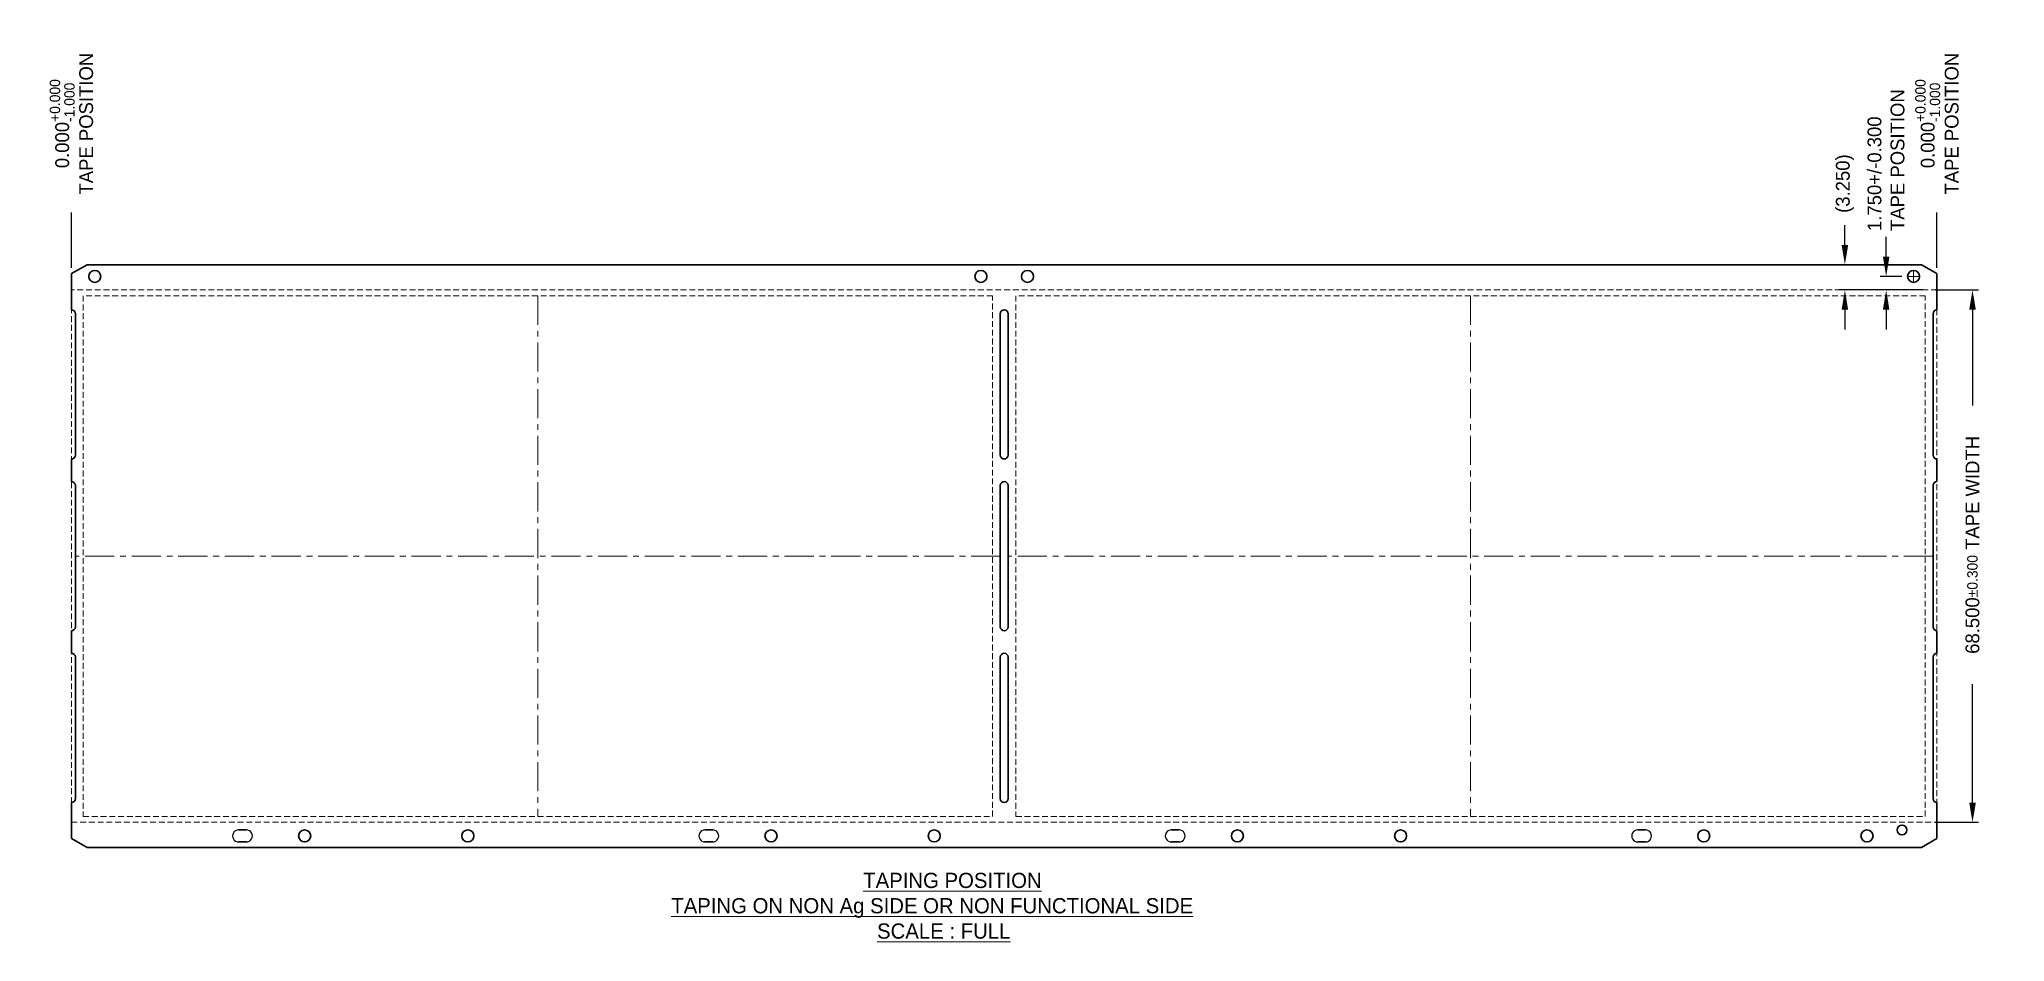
# Model space of a CAD drawing. Extents: x -375 to -123, y -288 to -172.
import ezdxf

# ---------------------------------------------------------------- set-up
doc = ezdxf.new("R2010")
doc.units = 0
doc.header["$LTSCALE"] = 3
doc.header["$MEASUREMENT"] = 0
doc.linetypes.add('CENTER', pattern=[2, 1.25, -0.25, 0.25, -0.25])
doc.linetypes.add('HIDDEN', pattern=[0.375, 0.25, -0.125])
doc.layers.add('5', color=90, linetype='Continuous')
for name, color, linetype, lineweight in [('CLIN', 1, 'CENTER', 15), ('DIM', 4, 'Continuous', 13), ('HIDN', 6, 'HIDDEN', 15), ('OBJ', 3, 'Continuous', 30), ('TAPE', 2, 'HIDDEN', 15), ('TEXT', 2, 'Continuous', 20)]:
    doc.layers.add(name, color=color, linetype=linetype, lineweight=lineweight)
doc.dimstyles.new('3DEC X 1', dxfattribs={"dimtxt": 1.778, "dimasz": 2.54, "dimexe": 0.762, "dimexo": 0.762, "dimgap": 0.762, "dimtad": 0, "dimdec": 3, "dimzin": 0, "dimdsep": 46, "dimtxsty": 'Standard', "dimcen": 0, "dimadec": 0, "dimazin": 0, "dimtfac": 1, "dimtdec": 3, "dimtofl": 0, "dimtmove": 0, "dimatfit": 3, "dimfxl": 1, "dimtolj": 1, "dimtzin": 0, "dimarcsym": 0})

# ---------------------------------------------------------------- blocks, each defined once
blk = doc.blocks.new('*D0')
at = {"layer": 'Defpoints', "color": 0, "transparency": 16777216}
for p in [(-103.15, -287.71), (-103.15, -295.58), (-103.15, -295.58)]:
    blk.add_point(p, dxfattribs=at)
at = {"layer": 'DIM', "color": 0, "lineweight": -2, "transparency": 16777216}
blk.add_line((-103.15, -294.82), (-103.15, -287.71), dxfattribs=at)
at = {"layer": 'DIM', "color": 0, "transparency": 16777216, "insert": (-103.15, -276.28), "char_height": 1.778, "attachment_point": 5, "rotation": 90}
blk.add_mtext('\\A1;0.000{\\H1.333500;\\S+0.000^ -1.000;} \\PTAPE POSITION', dxfattribs=at)
blk = doc.blocks.new('*D1')
at = {"layer": 'Defpoints', "color": 0, "transparency": 16777216}
for p in [(136.85, -287.71), (136.85, -295.58), (136.85, -295.58)]:
    blk.add_point(p, dxfattribs=at)
at = {"layer": 'DIM', "color": 0, "lineweight": -2, "transparency": 16777216}
blk.add_line((136.85, -294.82), (136.85, -287.71), dxfattribs=at)
at = {"layer": 'DIM', "color": 0, "transparency": 16777216, "insert": (136.85, -276.28), "char_height": 1.778, "attachment_point": 5, "rotation": 90}
blk.add_mtext('\\A1;0.000{\\H1.333500;\\S+0.000^ -1.000;} \\PTAPE POSITION', dxfattribs=at)
blk = doc.blocks.new('*D2')
at = {"layer": 'Defpoints', "color": 0, "transparency": 16777216}
for p in [(130.31, -295.93), (133.07, -295.93), (135.85, -297.68)]:
    blk.add_point(p, dxfattribs=at)
at = {"layer": 'DIM', "color": 0, "lineweight": -2, "transparency": 16777216}
for p, q in [((130.31, -293.39), (130.31, -290.85)), ((132.31, -295.93), (129.55, -295.93)), ((135.08, -297.68), (129.55, -297.68)), ((130.31, -300.22), (130.31, -302.76))]:
    blk.add_line(p, q, dxfattribs=at)
at = {"layer": 'DIM', "color": 0, "transparency": 16777216}
for points in [[(129.89, -293.39), (130.73, -293.39), (130.31, -295.93)], [(130.73, -300.22), (129.89, -300.22), (130.31, -297.68)]]:
    blk.add_solid(points, dxfattribs=at)
at = {"layer": 'DIM', "color": 0, "transparency": 16777216, "insert": (132.68, -290.09), "char_height": 1.778, "attachment_point": 7, "rotation": 90}
blk.add_mtext('\\A1;\\A1;1.750+/-0.300\\PTAPE POSITION', dxfattribs=at)
blk = doc.blocks.new('*D3')
at = {"layer": 'Defpoints', "color": 0, "transparency": 16777216}
for p in [(134.85, -294.43), (125, -297.68), (135.85, -297.68)]:
    blk.add_point(p, dxfattribs=at)
at = {"layer": 'DIM', "color": 0, "lineweight": -2, "transparency": 16777216}
for p, q in [((125, -291.89), (125, -289.35)), ((134.08, -294.43), (124.24, -294.43)), ((135.08, -297.68), (124.24, -297.68)), ((125, -300.22), (125, -302.76))]:
    blk.add_line(p, q, dxfattribs=at)
at = {"layer": 'DIM', "color": 0, "transparency": 16777216}
for points in [[(124.58, -291.89), (125.42, -291.89), (125, -294.43)], [(125.42, -300.22), (124.58, -300.22), (125, -297.68)]]:
    blk.add_solid(points, dxfattribs=at)
at = {"layer": 'DIM', "color": 0, "transparency": 16777216, "insert": (125, -283.99), "char_height": 1.778, "attachment_point": 5, "rotation": 90}
blk.add_mtext('\\A1;(3.250)', dxfattribs=at)
blk = doc.blocks.new('*D4')
at = {"layer": 'Defpoints', "color": 0, "transparency": 16777216}
for p in [(135.85, -297.68), (141.42, -297.68), (135.85, -366.18)]:
    blk.add_point(p, dxfattribs=at)
at = {"layer": 'DIM', "color": 0, "lineweight": -2, "transparency": 16777216}
for p, q in [((136.61, -297.68), (142.19, -297.68)), ((141.42, -300.22), (141.42, -312.56)), ((141.42, -363.64), (141.42, -348.39)), ((136.61, -366.18), (142.19, -366.18))]:
    blk.add_line(p, q, dxfattribs=at)
at = {"layer": 'DIM', "color": 0, "transparency": 16777216}
for points in [[(141.85, -300.22), (141, -300.22), (141.42, -297.68)], [(141, -363.64), (141.85, -363.64), (141.42, -366.18)]]:
    blk.add_solid(points, dxfattribs=at)
at = {"layer": 'DIM', "color": 0, "transparency": 16777216, "insert": (141.42, -330.48), "char_height": 1.778, "attachment_point": 5, "rotation": 90}
blk.add_mtext('\\A1;68.500{\\H1.333500;%%p0.300} TAPE WIDTH', dxfattribs=at)

msp = doc.modelspace()

# ---------------------------------------------------------------- linework, layer by layer
at = {"layer": '5'}
for centre, start, end in [((-349.8376, -274.7533), 89.988554, 270.011446), ((-348.8373, -274.7533), 269.988554, 90.011446), ((-289.8376, -274.7533), 89.988554, 270.011446), ((-288.8373, -274.7533), 269.988554, 90.011446), ((-229.8376, -274.7533), 89.988554, 270.011446), ((-228.8373, -274.7533), 269.988554, 90.011446), ((-169.8376, -274.7533), 89.988554, 270.011446), ((-168.8373, -274.7533), 269.988554, 90.011446)]:
    msp.add_arc(centre, 0.7749, start, end, dxfattribs=at)
at = {"layer": 'CLIN'}
for p, q in [((-134.338, -201.9783), (-134.338, -203.5283)), ((-133.563, -202.7533), (-135.113, -202.7533)), ((-311.338, -205.2533), (-311.338, -272.2533)), ((-191.338, -205.2533), (-191.338, -272.2533)), ((-251.838, -238.7533), (-370.838, -238.7533)), ((-131.838, -238.7533), (-250.838, -238.7533))]:
    msp.add_line(p, q, dxfattribs=at)
at = {"layer": 'HIDN'}
for points in [[(-252.838, -205.2533), (-369.838, -205.2533), (-369.838, -272.2533), (-252.838, -272.2533)], [(-132.838, -205.2533), (-249.838, -205.2533), (-249.838, -272.2533), (-132.838, -272.2533)]]:
    msp.add_lwpolyline(points, close=True, dxfattribs=at)
at = {"layer": 'OBJ'}
for p, q in [((-369.338, -201.2533), (-371.338, -202.4033)), ((-133.338, -201.2533), (-369.338, -201.2533)), ((-133.338, -201.2533), (-131.338, -202.4033)), ((-371.338, -207.0533), (-371.338, -202.4033)), ((-131.338, -207.0533), (-131.338, -202.4033)), ((-371.338, -207.0533), (-371.338, -207.0533)), ((-131.338, -207.0533), (-131.338, -207.0533)), ((-370.838, -225.7533), (-370.838, -207.5533)), ((-131.838, -225.7533), (-131.838, -207.5533)), ((-371.338, -229.1533), (-371.338, -226.2533)), ((-371.338, -226.2533), (-371.338, -226.2533)), ((-131.338, -229.1533), (-131.338, -226.2533)), ((-131.338, -226.2533), (-131.338, -226.2533)), ((-371.338, -229.1533), (-371.338, -229.1533)), ((-370.838, -247.8533), (-370.838, -229.6533)), ((-131.838, -247.8533), (-131.838, -229.6533)), ((-131.338, -229.1533), (-131.338, -229.1533)), ((-371.338, -251.2533), (-371.338, -248.3533)), ((-371.338, -248.3533), (-371.338, -248.3533)), ((-131.338, -251.2533), (-131.338, -248.3533)), ((-131.338, -248.3533), (-131.338, -248.3533)), ((-371.338, -251.2533), (-371.338, -251.2533)), ((-370.838, -269.9533), (-370.838, -251.7533)), ((-131.838, -269.9533), (-131.838, -251.7533)), ((-131.338, -251.2533), (-131.338, -251.2533)), ((-371.338, -270.4533), (-371.338, -270.4533)), ((-371.338, -275.1033), (-371.338, -270.4533)), ((-131.338, -270.4533), (-131.338, -270.4533)), ((-131.338, -275.1033), (-131.338, -270.4533)), ((-371.338, -275.1033), (-369.338, -276.2533)), ((-349.8375, -273.9783), (-348.8375, -273.9784)), ((-349.8375, -275.5283), (-348.8375, -275.5282)), ((-289.8375, -273.9783), (-288.8375, -273.9784)), ((-289.8375, -275.5283), (-288.8375, -275.5282)), ((-229.8375, -273.9783), (-228.8375, -273.9784)), ((-229.8375, -275.5283), (-228.8375, -275.5282)), ((-169.8375, -273.9783), (-168.8375, -273.9784)), ((-169.8375, -275.5283), (-168.8375, -275.5282)), ((-131.338, -275.1033), (-133.338, -276.2533)), ((-133.338, -276.2533), (-369.338, -276.2533))]:
    msp.add_line(p, q, dxfattribs=at)
for points in [[(-251.838, -207.5533, -1), (-250.838, -207.5533), (-250.838, -225.7533, -1), (-251.838, -225.7533)], [(-251.838, -229.6533, -1), (-250.838, -229.6533), (-250.838, -247.8533, -1), (-251.838, -247.8533)], [(-251.838, -251.7533, -1), (-250.838, -251.7533), (-250.838, -269.9533, -1), (-251.838, -269.9533)]]:
    msp.add_lwpolyline(points, format="xyb", close=True, dxfattribs=at)
for centre, radius in [((-368.338, -202.7533), 0.775), ((-254.338, -202.7533), 0.775), ((-248.338, -202.7533), 0.775), ((-134.338, -202.7533), 0.775), ((-341.338, -274.7533), 0.775), ((-320.338, -274.7533), 0.775), ((-281.338, -274.7533), 0.775), ((-260.338, -274.7533), 0.775), ((-221.338, -274.7533), 0.775), ((-200.338, -274.7533), 0.775), ((-161.338, -274.7533), 0.775), ((-140.338, -274.7533), 0.775), ((-135.838, -273.9883), 0.635)]:
    msp.add_circle(centre, radius, dxfattribs=at)
for centre, start, end in [((-371.338, -207.5533), 0, 90), ((-131.338, -207.5533), 90, 180), ((-371.338, -225.7533), 270, 0), ((-131.338, -225.7533), 180, 270), ((-371.338, -229.6533), 0, 90), ((-131.338, -229.6533), 90, 180), ((-371.338, -247.8533), 270, 0), ((-131.338, -247.8533), 180, 270), ((-371.338, -251.7533), 0, 90), ((-131.338, -251.7533), 90, 180), ((-371.338, -269.9533), 270, 0), ((-131.338, -269.9533), 180, 270)]:
    msp.add_arc(centre, 0.5, start, end, dxfattribs=at)
at = {"layer": 'TAPE'}
for p, q in [((-131.338, -204.5033), (-371.338, -204.5033)), ((-371.338, -204.5033), (-371.338, -273.0033)), ((-131.338, -273.0033), (-131.338, -204.5033)), ((-371.338, -273.0033), (-131.338, -273.0033))]:
    msp.add_line(p, q, dxfattribs=at)

# ---------------------------------------------------------------- texts
at = {"layer": 'TEXT'}
for s, p in [('%%UTAPING POSITION', (-269.4791, -281.4551)), ('%%UTAPING ON NON Ag SIDE OR NON FUNCTIONAL SIDE', (-294.1694, -284.7147)), ('%%USCALE : FULL', (-267.6947, -287.9744))]:
    msp.add_text(s, height=1.9558, dxfattribs=at).set_placement(p)

# ---------------------------------------------------------------- dimensions: what is measured, and where the dimension line sits
at = {"layer": 'DIM'}
for feature_location, origin, picture, middle in [((-371.3379622354, -202.4033381726), (-371.3379622354, -202.4033381726), '*D0', (-371.3379622354, -183.1050963216)), ((-131.3379622354, -202.4033381726), (-131.3379622354, -202.4033381726), '*D1', (-131.3379622354, -183.1050963216))]:
    dim = msp.add_ordinate_dim(feature_location=feature_location, offset=(0, 7.868241851), dtype=1, origin=origin, text='<> \\PTAPE POSITION', dimstyle='3DEC X 1', override={"dimgap": 0.762, "dimtol": 1, "dimlim": 0, "dimtm": 1, "dimtfac": 0.75}, dxfattribs=at)
    dim.commit()
    dim.dimension.update_dxf_attribs({"geometry": picture, "text_midpoint": middle, "insert": (-268.1831576029, 93.174561149)})
for base, p1, p2, text, override, picture, middle in [((-137.873, -202.7533), (-132.338, -204.5033), (-135.113, -202.7533), '\\A1;1.750+/-0.300\\PTAPE POSITION', {"dimgap": 0.762, "dimtxsty": 'Standard', "dimcen": 1, "dimtol": 1, "dimlim": 0, "dimtp": 0.45, "dimtm": 0.45, "dimtfac": 0.75}, '*D2', (-137.873, -186.2433)), ((-126.7587, -204.5033), (-132.338, -273.0033), (-132.338, -204.5033), '<> TAPE WIDTH', {"dimgap": 0.762, "dimcen": 1, "dimtol": 1, "dimlim": 0, "dimtp": 0.3, "dimtm": 0.3, "dimtfac": 0.75}, '*D4', (-126.7587, -237.3016))]:
    dim = msp.add_linear_dim(base=base, p1=p1, p2=p2, angle=90, text=text, dimstyle='3DEC X 1', override=override, dxfattribs=at)
    dim.commit()
    dim.dimension.update_dxf_attribs({"geometry": picture, "text_midpoint": middle, "dimtype": 128, "insert": (-268.1832, 93.1746)})
dim = msp.add_linear_dim(base=(-143.1846, -204.5033), p1=(-133.338, -201.2533), p2=(-132.338, -204.5033), angle=90, text='(<>)', dimstyle='3DEC X 1', dxfattribs=at)
dim.commit()
dim.dimension.update_dxf_attribs({"geometry": '*D3', "text_midpoint": (-143.1846, -190.8182), "dimtype": 128, "insert": (-268.1832, 93.1746)})

doc.saveas('drawing.dxf')
